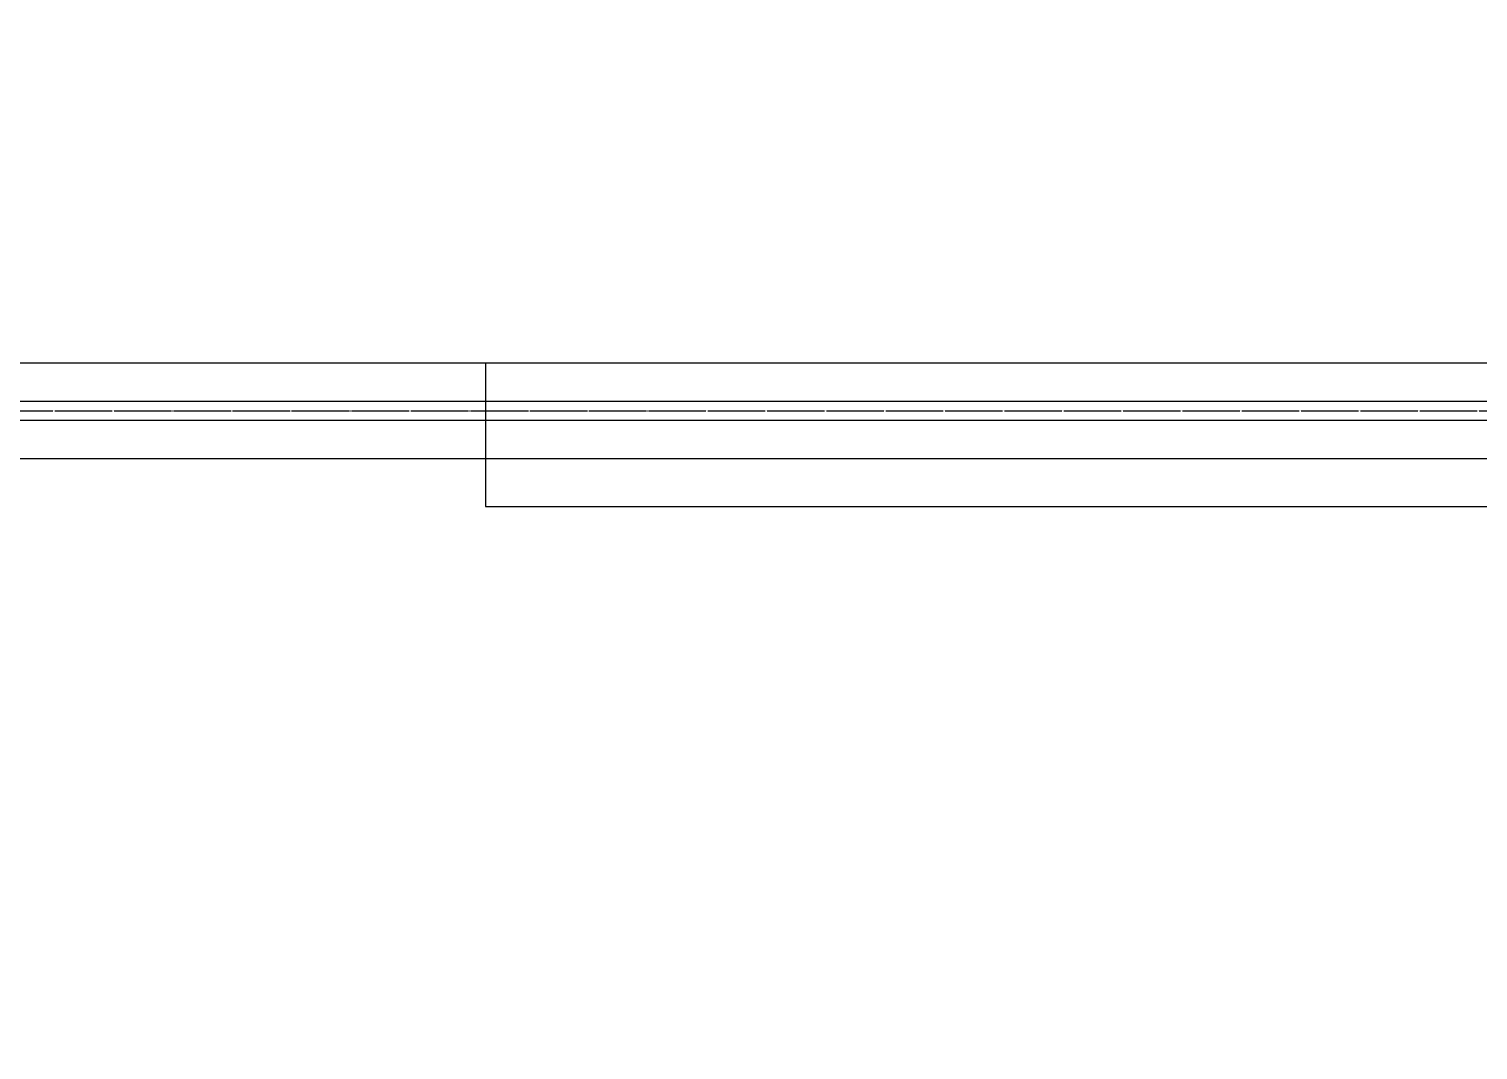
# Model space of a CAD drawing. Header units: millimetres. Extents: x 0 to 199210, y 0 to 94205.
# Drawn here: x 90610 to 92127, y 18340 to 19409 of the extents above; entities that cross this region are included whole.
import ezdxf

# ---------------------------------------------------------------- set-up
doc = ezdxf.new("R2010")
doc.units = ezdxf.units.MM
doc.linetypes.add('CEN', pattern=[62, 60, -1, 0, -1])
doc.layers.get('Defpoints').update_dxf_attribs({"color": 142})
for name, color, linetype in [('2. WAL', 2, 'Continuous'), ('CEN', 1, 'CEN'), ('WID', 4, 'Continuous')]:
    doc.layers.add(name, color=color, linetype=linetype)
picture_1 = doc.add_image_def('image1.jpg', size_in_pixel=(707, 1000))

msp = doc.modelspace()

# ---------------------------------------------------------------- linework, layer by layer
at = {"layer": '2. WAL'}
msp.add_lwpolyline([(93388, 19058.9), (91088, 19058.9), (91088, 18908.9), (93388, 18908.9)], close=True, dxfattribs=at)
at = {"layer": 'CEN'}
msp.add_line((72814.8, 19008.9), (121683.9, 19008.9), dxfattribs=at)
at = {"layer": 'WID', "color": 4}
for p, q in [((104808, 19058.9), (86958, 19058.9)), ((104758, 19018.9), (86958, 19018.9)), ((104758, 18998.9), (86958, 18998.9)), ((104808, 18958.9), (86958, 18958.9))]:
    msp.add_line(p, q, dxfattribs=at)

# ---------------------------------------------------------------- pictures from other files: only their frames are drawn
at = {"layer": 'Defpoints'}
image = msp.add_image(picture_1, insert=(79331.7, 28775.1), size_in_units=(27143.5, 38392.6), rotation=-90, dxfattribs=dict(at, fade=70))
image.dxf.flags = 7

doc.saveas('drawing.dxf')
